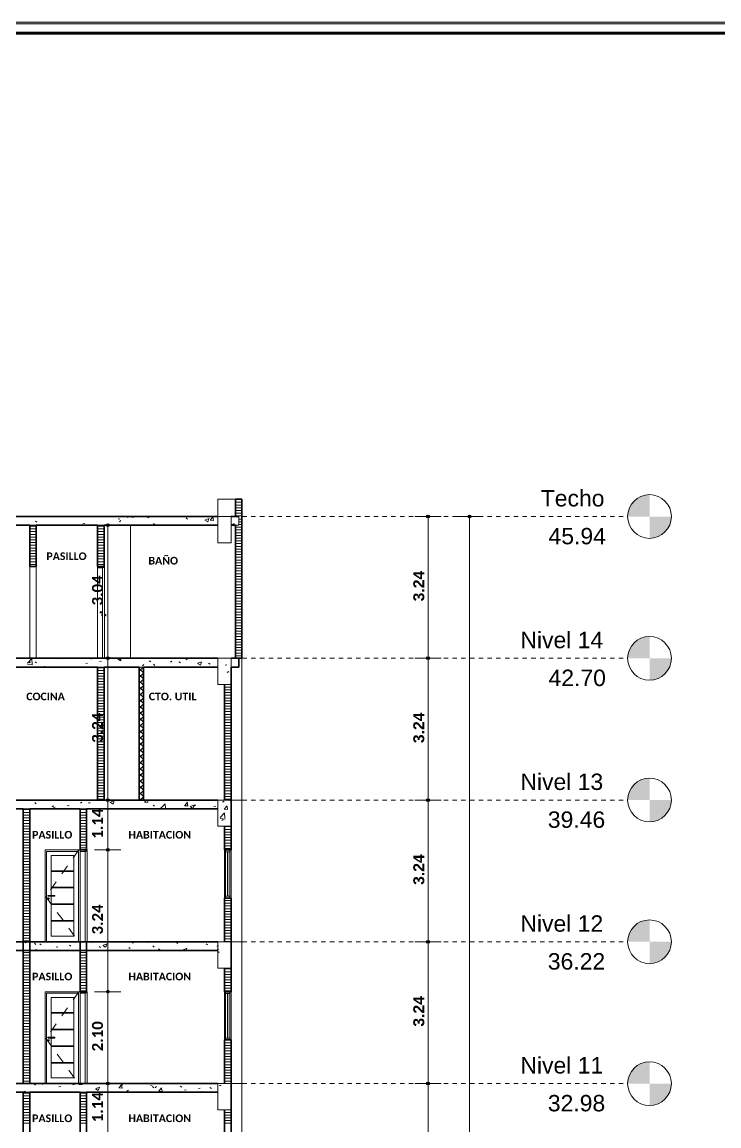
# Model space of a CAD drawing. Header units: metres. Extents: x -144 to 1000, y -717 to 29.
# Drawn here: x 237.09 to 253.01, y -624.35 to -599.13 of the extents above; entities that cross this region are included whole.
import ezdxf

# ---------------------------------------------------------------- set-up
doc = ezdxf.new("R2010")
doc.units = ezdxf.units.M
doc.linetypes.add('Punto 1 mm', pattern=[0.075, 0, -0.075])
doc.linetypes.add('Trazo', pattern=[0.45, 0.225, -0.225])
doc.layers.get('0').update_dxf_attribs({"color": 1})
for name, color, linetype, lineweight in [('A-ANNO-DIMS', 1, 'Continuous', 9), ('A-DETL-GENF', 1, 'Continuous', 9), ('A-DETL-THIN', 1, 'Continuous', 9), ('A-DOOR', 1, 'Continuous', 9), ('A-DOOR-FRAM', 1, 'Continuous', 9), ('A-DOOR-HDLN', 1, 'Trazo', 20), ('A-FLOR', 2, 'Continuous', 9), ('A-FLOR-LEVL', 51, 'Continuous', 9), ('A-FLOR-MCUT', 7, 'Continuous', 9), ('A-FLOR-PATT', 8, 'Continuous', 50), ('A-GLAZ', 1, 'Continuous', 9), ('A-WALL', 4, 'Continuous', 9), ('G-ANNO-TEXT', 2, 'Continuous', 9), ('G-ANNO-TTLB', 3, 'Continuous', 18), ('G-ANNO-TTLB-WIDE', 1, 'Continuous', 70), ('G-IMPT', 1, 'Continuous', 9), ('I-FURN', 2, 'Continuous', 9), ('P-SANR-FIXT', 1, 'Continuous', 9), ('S-BEAM', 1, 'Continuous', 9)]:
    doc.layers.add(name, color=color, linetype=linetype, lineweight=lineweight)
doc.layers.add('A-WALL-PATT', color=7, linetype='Continuous', lineweight=35, true_color=0x9c9c9c)
doc.styles.add('Arial', font='arial.ttf', dxfattribs={"height": 0.433594})
doc.styles.add('Arial Black_B', font='ariblk.ttf', dxfattribs={"width": 0.9, "height": 0.1875})
doc.styles.add('Calibri_B', font='calibrib.ttf', dxfattribs={"height": 0.165})
doc.styles.add('Calibri_B_1', font='calibrib.ttf', dxfattribs={"height": 0.135})

# ---------------------------------------------------------------- blocks, each defined once
blk = doc.blocks.new('tarjeta de nathalie 00')
at = {"layer": 'G-IMPT', "lineweight": 9}
h = blk.add_hatch(color=3, dxfattribs=at)
h.paths.add_polyline_path([(-145.23888, -717.38489), (-145.21019, -717.38489), (-145.21019, -716.89355), (-145.21019, -716.79934), (-145.23888, -716.79934), (-145.23888, -716.89379)])
h.paths.add_polyline_path([(-145.20996, -716.7991), (-145.20996, -717.3851), (-145.2392, -717.3851), (-145.2392, -716.7991)])
h.paths.add_polyline_path([(-145.23902, -717.3868), (-145.20826, -717.3868), (-145.20826, -716.7974), (-145.2392, -716.7974), (-146.09866, -716.7974), (-146.09866, -717.3868)])
h.paths.add_polyline_path([(-145.20795, -716.79707), (-145.20795, -717.3871), (-146.09898, -717.3871), (-146.09898, -716.79707)])
at = {"layer": 'G-ANNO-TTLB', "color": 3}
for p, q in [((-145.20795, -716.79707), (-146.09898, -716.79707)), ((-145.20795, -716.79707), (-146.09898, -716.79707)), ((-146.09866, -716.7974), (-145.2392, -716.7974))]:
    blk.add_line(p, q, dxfattribs=at)
at = {"layer": 'G-ANNO-TTLB-WIDE', "color": 3}
blk.add_line((-146.09696, -716.7991), (-145.20996, -716.7991), dxfattribs=at)
blk = doc.blocks.new('ESTUFA TIPO - 13-estufa_dwg-319792-L1')
at = {"layer": 'G-IMPT'}
for p, q in [((17.849, 39.46), (18.589, 39.46)), ((17.873, 39.46), (18.565, 39.46)), ((17.883, 39.46), (18.555, 39.46)), ((17.924, 39.46), (17.916, 39.46)), ((17.924, 39.46), (18.074, 39.46)), ((17.969, 39.46), (17.927, 39.46)), ((17.927, 39.46), (17.969, 39.46)), ((18.029, 39.46), (18.071, 39.46)), ((18.071, 39.46), (18.029, 39.46)), ((18.082, 39.46), (18.074, 39.46)), ((18.31, 39.46), (18.128, 39.46)), ((18.128, 39.46), (18.31, 39.46)), ((18.364, 39.46), (18.356, 39.46)), ((18.514, 39.46), (18.364, 39.46)), ((18.409, 39.46), (18.367, 39.46)), ((18.367, 39.46), (18.409, 39.46)), ((18.469, 39.46), (18.511, 39.46)), ((18.511, 39.46), (18.469, 39.46)), ((18.522, 39.46), (18.514, 39.46))]:
    blk.add_line(p, q, dxfattribs=at)
blk = doc.blocks.new('ololo')
at = {"layer": 'A-ANNO-DIMS', "lineweight": 25}
h = blk.add_hatch(color=256, dxfattribs=at)
edge = h.paths.add_edge_path()
edge.add_arc((246.362, -610.425), 0.0313, 0, 360)
h = blk.add_hatch(color=256, dxfattribs=at)
edge = h.paths.add_edge_path()
edge.add_arc((247.309, -610.425), 0.0312, 0, 360)
h = blk.add_hatch(color=256, dxfattribs=at)
edge = h.paths.add_edge_path()
edge.add_arc((239.043, -610.625), 0.0312, 0, 360)
h = blk.add_hatch(color=256, dxfattribs=at)
edge = h.paths.add_edge_path()
edge.add_arc((239.043, -613.665), 0.0312, 0, 360)
h = blk.add_hatch(color=256, dxfattribs=at)
edge = h.paths.add_edge_path()
edge.add_arc((239.043, -613.665), 0.0312, 0, 360)
h = blk.add_hatch(color=256, dxfattribs=at)
edge = h.paths.add_edge_path()
edge.add_arc((246.362, -613.665), 0.0313, 0, 360)
h = blk.add_hatch(color=256, dxfattribs=at)
edge = h.paths.add_edge_path()
edge.add_arc((246.362, -613.665), 0.0313, 0, 360)
h = blk.add_hatch(color=256, dxfattribs=at)
edge = h.paths.add_edge_path()
edge.add_arc((239.043, -616.905), 0.0312, 0, 360)
h = blk.add_hatch(color=256, dxfattribs=at)
edge = h.paths.add_edge_path()
edge.add_arc((239.043, -616.905), 0.0312, 0, 360)
h = blk.add_hatch(color=256, dxfattribs=at)
edge = h.paths.add_edge_path()
edge.add_arc((246.362, -616.905), 0.0313, 0, 360)
h = blk.add_hatch(color=256, dxfattribs=at)
edge = h.paths.add_edge_path()
edge.add_arc((246.362, -616.905), 0.0313, 0, 360)
h = blk.add_hatch(color=256, dxfattribs=at)
edge = h.paths.add_edge_path()
edge.add_arc((239.043, -618.045), 0.0312, 0, 360)
h = blk.add_hatch(color=256, dxfattribs=at)
edge = h.paths.add_edge_path()
edge.add_arc((239.043, -618.045), 0.0312, 0, 360)
h = blk.add_hatch(color=256, dxfattribs=at)
edge = h.paths.add_edge_path()
edge.add_arc((246.362, -620.145), 0.0313, 0, 360)
h = blk.add_hatch(color=256, dxfattribs=at)
edge = h.paths.add_edge_path()
edge.add_arc((246.362, -620.145), 0.0313, 0, 360)
h = blk.add_hatch(color=256, dxfattribs=at)
edge = h.paths.add_edge_path()
edge.add_arc((239.043, -621.285), 0.0312, 0, 360)
h = blk.add_hatch(color=256, dxfattribs=at)
edge = h.paths.add_edge_path()
edge.add_arc((239.043, -621.285), 0.0312, 0, 360)
h = blk.add_hatch(color=256, dxfattribs=at)
edge = h.paths.add_edge_path()
edge.add_arc((239.043, -623.385), 0.0312, 0, 360)
h = blk.add_hatch(color=256, dxfattribs=at)
edge = h.paths.add_edge_path()
edge.add_arc((239.043, -623.385), 0.0312, 0, 360)
h = blk.add_hatch(color=256, dxfattribs=at)
edge = h.paths.add_edge_path()
edge.add_arc((246.362, -623.385), 0.0313, 0, 360)
h = blk.add_hatch(color=256, dxfattribs=at)
edge = h.paths.add_edge_path()
edge.add_arc((246.362, -623.385), 0.0313, 0, 360)
at = {"layer": 'A-FLOR-LEVL'}
h = blk.add_hatch(color=256, dxfattribs=at)
edge = h.paths.add_edge_path()
edge.add_line((251.423, -610.425), (250.923, -610.425))
edge.add_arc((251.423, -610.425), 0.5, 90, 180, ccw=False)
edge.add_line((251.423, -609.925), (251.423, -610.425))
h = blk.add_hatch(color=256, dxfattribs=at)
edge = h.paths.add_edge_path()
edge.add_line((251.423, -610.925), (251.423, -610.425))
edge.add_line((251.423, -610.425), (251.923, -610.425))
edge.add_arc((251.423, -610.425), 0.5, 270, 360, ccw=False)
h = blk.add_hatch(color=256, dxfattribs=at)
edge = h.paths.add_edge_path()
edge.add_line((251.423, -613.665), (250.923, -613.665))
edge.add_arc((251.423, -613.665), 0.5, 90, 180, ccw=False)
edge.add_line((251.423, -613.165), (251.423, -613.665))
h = blk.add_hatch(color=256, dxfattribs=at)
edge = h.paths.add_edge_path()
edge.add_line((251.423, -614.165), (251.423, -613.665))
edge.add_line((251.423, -613.665), (251.923, -613.665))
edge.add_arc((251.423, -613.665), 0.5, 270, 360, ccw=False)
h = blk.add_hatch(color=256, dxfattribs=at)
edge = h.paths.add_edge_path()
edge.add_line((251.423, -616.905), (250.923, -616.905))
edge.add_arc((251.423, -616.905), 0.5, 90, 180, ccw=False)
edge.add_line((251.423, -616.405), (251.423, -616.905))
h = blk.add_hatch(color=256, dxfattribs=at)
edge = h.paths.add_edge_path()
edge.add_line((251.423, -617.405), (251.423, -616.905))
edge.add_line((251.423, -616.905), (251.923, -616.905))
edge.add_arc((251.423, -616.905), 0.5, 270, 360, ccw=False)
h = blk.add_hatch(color=256, dxfattribs=at)
edge = h.paths.add_edge_path()
edge.add_line((251.423, -620.145), (250.923, -620.145))
edge.add_arc((251.423, -620.145), 0.5, 90, 180, ccw=False)
edge.add_line((251.423, -619.645), (251.423, -620.145))
h = blk.add_hatch(color=256, dxfattribs=at)
edge = h.paths.add_edge_path()
edge.add_line((251.423, -620.645), (251.423, -620.145))
edge.add_line((251.423, -620.145), (251.923, -620.145))
edge.add_arc((251.423, -620.145), 0.5, 270, 360, ccw=False)
h = blk.add_hatch(color=256, dxfattribs=at)
edge = h.paths.add_edge_path()
edge.add_line((251.423, -623.385), (250.923, -623.385))
edge.add_arc((251.423, -623.385), 0.5, 90, 180, ccw=False)
edge.add_line((251.423, -622.885), (251.423, -623.385))
h = blk.add_hatch(color=256, dxfattribs=at)
edge = h.paths.add_edge_path()
edge.add_line((251.423, -623.885), (251.423, -623.385))
edge.add_line((251.423, -623.385), (251.923, -623.385))
edge.add_arc((251.423, -623.385), 0.5, 270, 360, ccw=False)
at = {"layer": 'A-ANNO-DIMS'}
for p, q in [((246.362, -610.425), (246.062, -610.425)), ((246.362, -610.425), (246.362, -613.665)), ((246.362, -610.425), (246.662, -610.425)), ((247.309, -610.425), (247.009, -610.425)), ((247.309, -610.425), (247.309, -657.765)), ((247.309, -610.425), (247.609, -610.425)), ((239.043, -610.625), (238.743, -610.625)), ((239.043, -613.665), (239.043, -610.625)), ((239.043, -610.625), (239.343, -610.625)), ((239.043, -613.665), (238.743, -613.665)), ((239.043, -613.665), (238.743, -613.665)), ((239.043, -616.905), (239.043, -613.665)), ((239.043, -613.665), (239.343, -613.665)), ((239.043, -613.665), (239.343, -613.665)), ((246.362, -613.665), (246.062, -613.665)), ((246.362, -613.665), (246.062, -613.665)), ((246.362, -613.665), (246.662, -613.665)), ((246.362, -613.665), (246.362, -616.905)), ((246.362, -613.665), (246.662, -613.665)), ((239.043, -616.905), (238.743, -616.905)), ((239.043, -616.905), (238.743, -616.905)), ((239.043, -618.045), (239.043, -616.905)), ((239.043, -616.905), (239.343, -616.905)), ((239.043, -616.905), (239.343, -616.905)), ((246.362, -616.905), (246.062, -616.905)), ((246.362, -616.905), (246.062, -616.905)), ((246.362, -616.905), (246.662, -616.905)), ((246.362, -616.905), (246.362, -620.145)), ((246.362, -616.905), (246.662, -616.905)), ((239.043, -618.045), (238.743, -618.045)), ((239.043, -618.045), (238.743, -618.045)), ((239.043, -621.285), (239.043, -618.045)), ((239.043, -618.045), (239.343, -618.045)), ((239.043, -618.045), (239.343, -618.045)), ((246.362, -620.145), (246.062, -620.145)), ((246.362, -620.145), (246.062, -620.145)), ((246.362, -620.145), (246.662, -620.145)), ((246.362, -620.145), (246.362, -623.385)), ((246.362, -620.145), (246.662, -620.145)), ((239.043, -621.285), (238.743, -621.285)), ((239.043, -621.285), (238.743, -621.285)), ((239.043, -623.385), (239.043, -621.285)), ((239.043, -621.285), (239.343, -621.285)), ((239.043, -621.285), (239.343, -621.285)), ((239.043, -623.385), (238.743, -623.385)), ((239.043, -623.385), (238.743, -623.385)), ((239.043, -624.525), (239.043, -623.385)), ((239.043, -623.385), (239.343, -623.385)), ((239.043, -623.385), (239.343, -623.385)), ((246.362, -623.385), (246.062, -623.385)), ((246.362, -623.385), (246.062, -623.385)), ((246.362, -623.385), (246.662, -623.385)), ((246.362, -623.385), (246.362, -626.625)), ((246.362, -623.385), (246.662, -623.385))]:
    blk.add_line(p, q, dxfattribs=at)
at = {"layer": 'A-ANNO-DIMS', "lineweight": 25}
for centre, radius in [((246.362, -610.425), 0.0313), ((247.309, -610.425), 0.0312), ((239.043, -610.625), 0.0312), ((239.043, -613.665), 0.0312), ((239.043, -613.665), 0.0312), ((246.362, -613.665), 0.0313), ((246.362, -613.665), 0.0313), ((239.043, -616.905), 0.0312), ((239.043, -616.905), 0.0312), ((246.362, -616.905), 0.0313), ((246.362, -616.905), 0.0313), ((239.043, -618.045), 0.0312), ((239.043, -618.045), 0.0312), ((246.362, -620.145), 0.0313), ((246.362, -620.145), 0.0313), ((239.043, -621.285), 0.0312), ((239.043, -621.285), 0.0312), ((239.043, -623.385), 0.0312), ((239.043, -623.385), 0.0312), ((246.362, -623.385), 0.0313), ((246.362, -623.385), 0.0313)]:
    blk.add_circle(centre, radius, dxfattribs=at)
at = {"layer": 'A-DETL-GENF'}
for p, q in [((241.726, -613.819), (241.767, -613.813)), ((241.775, -613.993), (241.809, -613.968)), ((241.667, -616.953), (241.701, -616.927)), ((241.713, -617.108), (241.774, -617.035)), ((241.783, -617.122), (241.769, -617.042)), ((241.842, -616.916), (241.861, -616.928)), ((241.614, -617.302), (241.713, -617.199)), ((241.614, -617.324), (241.727, -617.341)), ((241.707, -617.114), (241.783, -617.121)), ((241.723, -617.323), (241.709, -617.202)), ((241.652, -617.375), (241.685, -617.35)), ((241.561, -620.237), (241.576, -620.235)), ((241.561, -620.321), (241.577, -620.309)), ((241.852, -620.199), (241.861, -620.198)), ((241.561, -620.366), (241.593, -620.386)), ((241.561, -620.732), (241.562, -620.732)), ((241.595, -623.431), (241.636, -623.426))]:
    blk.add_line(p, q, dxfattribs=at)
at = {"layer": 'A-DETL-THIN'}
for p, q in [((241.561, -610.425), (241.561, -611.025)), ((241.861, -610.425), (241.561, -610.425)), ((241.861, -611.025), (241.861, -610.425)), ((241.561, -611.025), (241.861, -611.025)), ((241.561, -613.665), (241.561, -614.265)), ((241.861, -613.665), (241.561, -613.665)), ((241.861, -614.265), (241.861, -613.665)), ((241.561, -614.265), (241.861, -614.265)), ((241.561, -616.905), (241.561, -617.505)), ((241.861, -616.905), (241.561, -616.905)), ((241.861, -617.505), (241.861, -616.905)), ((241.561, -617.505), (241.861, -617.505)), ((241.561, -620.145), (241.561, -620.745)), ((241.861, -620.145), (241.561, -620.145)), ((241.861, -620.745), (241.861, -620.145)), ((241.561, -620.745), (241.861, -620.745)), ((241.561, -623.385), (241.561, -623.985)), ((241.861, -623.385), (241.561, -623.385)), ((241.861, -623.985), (241.861, -623.385)), ((241.561, -623.985), (241.861, -623.985))]:
    blk.add_line(p, q, dxfattribs=at)
at = {"layer": 'A-DOOR', "lineweight": 15}
for p, q in [((238.971, -611.565), (238.926, -611.565)), ((238.926, -611.565), (238.926, -613.665)), ((238.971, -613.665), (238.971, -611.565)), ((238.926, -613.665), (238.971, -613.665)), ((238.572, -618.045), (238.527, -618.045)), ((238.527, -618.045), (238.527, -620.145)), ((238.572, -620.145), (238.572, -618.045)), ((238.527, -620.145), (238.572, -620.145)), ((238.572, -621.285), (238.527, -621.285)), ((238.527, -621.285), (238.527, -623.385)), ((238.572, -623.385), (238.572, -621.285)), ((238.527, -623.385), (238.572, -623.385))]:
    blk.add_line(p, q, dxfattribs=at)
at = {"layer": 'A-DOOR'}
for p, q in [((238.926, -612.605), (238.889, -612.605)), ((238.889, -612.625), (238.926, -612.625)), ((238.926, -612.663), (238.908, -612.663)), ((238.908, -612.663), (238.908, -612.693)), ((238.908, -612.693), (238.926, -612.693)), ((239.002, -612.663), (238.971, -612.663)), ((238.971, -612.693), (239.002, -612.693)), ((239.002, -612.693), (239.002, -612.663)), ((238.272, -618.175), (237.752, -618.175)), ((237.752, -620.015), (237.752, -618.175)), ((238.272, -620.015), (238.272, -618.175)), ((238.272, -618.52), (237.752, -618.52)), ((238.272, -618.535), (237.752, -618.535)), ((237.69, -619.085), (237.693, -619.085)), ((237.832, -619.085), (237.692, -619.085)), ((238.272, -618.9), (237.752, -618.9)), ((238.272, -618.915), (237.752, -618.915)), ((237.693, -619.105), (237.69, -619.105)), ((237.692, -619.105), (237.832, -619.105)), ((238.272, -619.28), (237.752, -619.28)), ((238.272, -619.295), (237.752, -619.295)), ((238.272, -619.66), (237.752, -619.66)), ((238.272, -619.675), (237.752, -619.675)), ((238.272, -620.015), (237.752, -620.015)), ((238.272, -621.415), (237.752, -621.415)), ((237.752, -623.255), (237.752, -621.415)), ((238.272, -623.255), (238.272, -621.415)), ((238.272, -621.76), (237.752, -621.76)), ((238.272, -621.775), (237.752, -621.775)), ((237.69, -622.325), (237.693, -622.325)), ((237.693, -622.345), (237.69, -622.345)), ((237.832, -622.325), (237.692, -622.325)), ((237.692, -622.345), (237.832, -622.345)), ((238.272, -622.14), (237.752, -622.14)), ((238.272, -622.155), (237.752, -622.155)), ((238.272, -622.52), (237.752, -622.52)), ((238.272, -622.535), (237.752, -622.535)), ((238.272, -622.9), (237.752, -622.9)), ((238.272, -622.915), (237.752, -622.915)), ((238.272, -623.255), (237.752, -623.255))]:
    blk.add_line(p, q, dxfattribs=at)
at = {"layer": 'A-DOOR', "flags": 128}
for points in [[(238.906, -612.615), (238.906, -612.614), (238.905, -612.612), (238.903, -612.61), (238.901, -612.609), (238.899, -612.607), (238.896, -612.606), (238.893, -612.606), (238.889, -612.605), (238.886, -612.605), (238.883, -612.606), (238.88, -612.606), (238.877, -612.607), (238.874, -612.609), (238.872, -612.61), (238.871, -612.612), (238.87, -612.614), (238.869, -612.615)], [(238.869, -612.615), (238.87, -612.617), (238.871, -612.619), (238.872, -612.621), (238.874, -612.622), (238.877, -612.623), (238.88, -612.624), (238.883, -612.625), (238.886, -612.625), (238.889, -612.625), (238.893, -612.625), (238.896, -612.624), (238.899, -612.623), (238.901, -612.622), (238.903, -612.621), (238.905, -612.619), (238.906, -612.617), (238.906, -612.615)], [(237.832, -619.085), (237.832, -619.086), (237.832, -619.086), (237.832, -619.087), (237.832, -619.089), (237.832, -619.09), (237.832, -619.092), (237.832, -619.094), (237.832, -619.095)], [(237.832, -619.095), (237.832, -619.097), (237.832, -619.099), (237.832, -619.101), (237.832, -619.102), (237.832, -619.103), (237.832, -619.104), (237.832, -619.105), (237.832, -619.105)], [(237.832, -622.325), (237.832, -622.326), (237.832, -622.326), (237.832, -622.327), (237.832, -622.329), (237.832, -622.33), (237.832, -622.332), (237.832, -622.334), (237.832, -622.335)], [(237.832, -622.335), (237.832, -622.337), (237.832, -622.339), (237.832, -622.341), (237.832, -622.342), (237.832, -622.343), (237.832, -622.344), (237.832, -622.345), (237.832, -622.345)]]:
    blk.add_lwpolyline(points, dxfattribs=at)
at = {"layer": 'A-DOOR'}
for centre, radius, start, end in [((237.692, -619.158), 0.015, 90, 270), ((237.692, -619.158), 0.005, 90, 270), ((237.692, -619.158), 0.015, 270, 90), ((237.692, -619.158), 0.005, 270, 90), ((237.692, -622.398), 0.015, 90, 270), ((237.692, -622.398), 0.005, 90, 270), ((237.692, -622.398), 0.015, 270, 90), ((237.692, -622.398), 0.005, 270, 90)]:
    blk.add_arc(centre, radius, start, end, dxfattribs=at)
for points in [[(238.871, -612.612), (238.87, -612.612), (238.869, -612.614), (238.869, -612.615), (238.869, -612.615)], [(238.869, -612.615), (238.869, -612.616), (238.869, -612.617), (238.87, -612.618), (238.871, -612.619)], [(238.889, -612.605), (238.888, -612.605), (238.887, -612.605), (238.886, -612.605)], [(238.886, -612.625), (238.887, -612.625), (238.888, -612.625), (238.889, -612.625)], [(238.906, -612.615), (238.906, -612.615), (238.906, -612.614), (238.905, -612.612), (238.905, -612.612)], [(238.905, -612.619), (238.905, -612.618), (238.906, -612.617), (238.906, -612.616), (238.906, -612.615)], [(237.693, -619.085), (237.692, -619.085), (237.69, -619.085), (237.686, -619.086), (237.683, -619.086), (237.68, -619.087), (237.678, -619.089), (237.676, -619.09), (237.674, -619.092), (237.673, -619.094), (237.673, -619.095), (237.673, -619.095)], [(237.673, -619.095), (237.673, -619.096), (237.673, -619.097), (237.674, -619.099), (237.676, -619.101), (237.678, -619.102), (237.68, -619.103), (237.683, -619.104), (237.686, -619.105), (237.69, -619.105), (237.692, -619.105), (237.693, -619.105)], [(237.693, -622.325), (237.692, -622.325), (237.69, -622.325), (237.686, -622.326), (237.683, -622.326), (237.68, -622.327), (237.678, -622.329), (237.676, -622.33), (237.674, -622.332), (237.673, -622.334), (237.673, -622.335), (237.673, -622.335)], [(237.673, -622.335), (237.673, -622.336), (237.673, -622.337), (237.674, -622.339), (237.676, -622.341), (237.678, -622.342), (237.68, -622.343), (237.683, -622.344), (237.686, -622.345), (237.69, -622.345), (237.692, -622.345), (237.693, -622.345)]]:
    blk.add_open_spline(points, degree=3, dxfattribs=at)
at = {"layer": 'A-DOOR-FRAM', "lineweight": 15}
for p, q in [((238.811, -611.565), (238.811, -611.6)), ((238.961, -611.565), (238.811, -611.565)), ((238.811, -611.6), (238.926, -611.6)), ((238.926, -611.6), (238.926, -611.59)), ((238.926, -611.59), (238.961, -611.59)), ((238.961, -611.59), (238.961, -611.565)), ((238.412, -618.045), (238.412, -618.08)), ((238.562, -618.045), (238.412, -618.045)), ((238.412, -618.08), (238.527, -618.08)), ((238.527, -618.08), (238.527, -618.07)), ((238.527, -618.07), (238.562, -618.07)), ((238.562, -618.07), (238.562, -618.045)), ((238.412, -621.285), (238.412, -621.32)), ((238.562, -621.285), (238.412, -621.285)), ((238.412, -621.32), (238.527, -621.32)), ((238.527, -621.32), (238.527, -621.31)), ((238.527, -621.31), (238.562, -621.31)), ((238.562, -621.31), (238.562, -621.285))]:
    blk.add_line(p, q, dxfattribs=at)
at = {"layer": 'A-DOOR-FRAM'}
for p, q in [((238.811, -613.665), (238.811, -611.6)), ((238.412, -618.045), (237.612, -618.045)), ((237.612, -618.045), (237.612, -620.145)), ((237.647, -620.145), (237.647, -618.08)), ((237.647, -618.08), (238.377, -618.08)), ((238.377, -618.08), (238.377, -620.145)), ((238.412, -620.145), (238.412, -618.08)), ((238.412, -621.285), (237.612, -621.285)), ((237.612, -621.285), (237.612, -623.385)), ((237.647, -623.385), (237.647, -621.32)), ((237.647, -621.32), (238.377, -621.32)), ((238.377, -621.32), (238.377, -623.385)), ((238.412, -623.385), (238.412, -621.32))]:
    blk.add_line(p, q, dxfattribs=at)
at = {"layer": 'A-DOOR-HDLN'}
for p, q in [((238.387, -618.045), (237.627, -619.107)), ((237.627, -619.107), (238.377, -620.145)), ((238.387, -621.285), (237.627, -622.347)), ((237.627, -622.347), (238.377, -623.385))]:
    blk.add_line(p, q, dxfattribs=at)
at = {"layer": 'A-FLOR', "lineweight": 35}
for p, q in [((241.561, -610.425), (232.963, -610.425)), ((242.036, -610.425), (241.861, -610.425)), ((234.513, -610.625), (237.261, -610.625)), ((237.411, -610.625), (238.811, -610.625)), ((238.961, -610.625), (241.561, -610.625)), ((241.861, -610.625), (241.961, -610.625)), ((241.561, -613.665), (232.963, -613.665)), ((241.961, -613.665), (241.861, -613.665)), ((242.036, -613.865), (242.036, -613.665)), ((232.963, -613.865), (238.811, -613.865)), ((238.961, -613.865), (239.761, -613.865)), ((239.861, -613.865), (241.561, -613.865)), ((241.861, -613.865), (242.036, -613.865)), ((241.561, -616.905), (236.662, -616.905)), ((236.112, -617.105), (237.112, -617.105)), ((237.262, -617.105), (238.412, -617.105)), ((238.562, -617.105), (241.561, -617.105)), ((241.561, -620.145), (232.963, -620.145)), ((232.963, -620.345), (241.561, -620.345)), ((241.561, -623.385), (232.963, -623.385)), ((236.112, -623.585), (237.112, -623.585)), ((237.262, -623.585), (238.412, -623.585)), ((238.562, -623.585), (241.561, -623.585))]:
    blk.add_line(p, q, dxfattribs=at)
at = {"layer": 'A-FLOR-LEVL', "color": 251, "linetype": 'Punto 1 mm', "true_color": 0x6c6c6c}
for p, q in [((237.722, -610.425), (250.923, -610.425)), ((237.722, -613.665), (250.923, -613.665)), ((237.722, -616.905), (250.923, -616.905)), ((237.722, -620.145), (250.923, -620.145)), ((237.722, -623.385), (250.923, -623.385))]:
    blk.add_line(p, q, dxfattribs=at)
at = {"layer": 'A-FLOR-LEVL'}
for centre in [(251.423, -610.425), (251.423, -613.665), (251.423, -616.905), (251.423, -620.145), (251.423, -623.385)]:
    blk.add_circle(centre, 0.5, dxfattribs=at)
at = {"layer": 'A-FLOR-MCUT'}
for p, q in [((238.811, -613.865), (238.961, -613.865)), ((239.761, -613.865), (239.861, -613.865)), ((237.112, -617.105), (237.262, -617.105)), ((238.412, -617.105), (238.562, -617.105))]:
    blk.add_line(p, q, dxfattribs=at)
at = {"layer": 'A-FLOR-PATT', "color": 8, "lineweight": 5, "true_color": 0x828282}
for p, q in [((238.16, -610.425), (238.164, -610.429)), ((239.279, -610.485), (239.321, -610.48)), ((239.47, -610.425), (239.504, -610.448)), ((239.504, -610.448), (239.511, -610.425)), ((239.596, -610.444), (239.637, -610.438)), ((239.961, -610.454), (239.995, -610.429)), ((240.474, -610.427), (240.55, -610.434)), ((240.55, -610.435), (240.548, -610.425)), ((240.833, -610.458), (240.864, -610.486)), ((241.266, -610.507), (241.329, -610.55)), ((241.275, -610.503), (241.364, -610.469)), ((241.329, -610.55), (241.355, -610.473)), ((241.385, -610.507), (241.461, -610.514)), ((241.392, -610.499), (241.453, -610.426)), ((241.461, -610.514), (241.446, -610.435)), ((237.392, -610.528), (237.423, -610.557)), ((238.476, -610.591), (238.517, -610.586)), ((238.667, -610.625), (238.683, -610.613)), ((239.309, -610.543), (239.343, -610.518)), ((240.093, -610.585), (240.124, -610.614)), ((241.899, -610.611), (241.932, -610.585)), ((237.21, -613.775), (237.309, -613.672)), ((237.248, -613.769), (237.281, -613.743)), ((237.32, -613.797), (237.306, -613.676)), ((237.385, -613.745), (237.416, -613.773)), ((237.9, -613.679), (237.918, -613.665)), ((238.542, -613.781), (238.583, -613.776)), ((238.639, -613.665), (238.671, -613.686)), ((238.858, -613.739), (238.9, -613.734)), ((239.272, -613.679), (239.335, -613.722)), ((239.28, -613.676), (239.308, -613.665)), ((239.314, -613.692), (239.349, -613.714)), ((239.335, -613.722), (239.354, -613.665)), ((239.339, -613.676), (239.381, -613.671)), ((239.992, -613.72), (240.027, -613.743)), ((240.479, -613.755), (240.512, -613.729)), ((240.67, -613.749), (240.705, -613.771)), ((240.827, -613.675), (240.857, -613.703)), ((241.097, -613.781), (241.16, -613.824)), ((241.106, -613.778), (241.194, -613.744)), ((241.16, -613.824), (241.186, -613.747)), ((241.348, -613.778), (241.383, -613.8)), ((237.213, -613.799), (237.326, -613.817)), ((237.589, -613.865), (237.602, -613.849)), ((237.598, -613.865), (237.596, -613.857)), ((239.838, -613.836), (239.871, -613.811)), ((240.086, -613.802), (240.117, -613.83)), ((241.409, -613.86), (241.451, -613.855)), ((242.026, -613.806), (242.036, -613.813)), ((237.378, -616.961), (237.408, -616.989)), ((237.776, -617.062), (237.81, -617.036)), ((237.804, -617.077), (237.845, -617.071)), ((238.12, -617.035), (238.162, -617.029)), ((238.418, -616.98), (238.451, -616.955)), ((238.601, -616.972), (238.643, -616.966)), ((238.918, -616.905), (239.017, -616.921)), ((239.103, -616.953), (239.166, -616.996)), ((239.11, -616.95), (239.199, -616.916)), ((239.166, -616.996), (239.192, -616.92)), ((239.885, -616.955), (239.961, -616.962)), ((239.891, -616.948), (239.927, -616.905)), ((239.962, -616.962), (239.951, -616.905)), ((240.079, -617.019), (240.11, -617.047)), ((240.258, -617.092), (240.357, -616.989)), ((240.367, -617.105), (240.354, -616.992)), ((240.796, -617.035), (240.872, -617.041)), ((240.802, -617.028), (240.863, -616.955)), ((240.834, -616.905), (240.851, -616.92)), ((240.873, -617.042), (240.858, -616.962)), ((240.928, -617.055), (240.991, -617.098)), ((240.936, -617.052), (241.025, -617.018)), ((240.991, -617.098), (241.017, -617.021)), ((241.016, -617.042), (241.049, -617.016)), ((241.193, -616.905), (241.2, -616.91)), ((241.469, -617.051), (241.511, -617.045)), ((237.137, -620.145), (237.172, -620.169)), ((237.172, -620.169), (237.18, -620.145)), ((237.37, -620.177), (237.401, -620.206)), ((237.383, -620.33), (237.424, -620.325)), ((237.49, -620.192), (237.525, -620.214)), ((237.864, -620.267), (237.905, -620.262)), ((238.168, -620.22), (238.203, -620.243)), ((238.317, -620.345), (238.328, -620.337)), ((238.667, -620.161), (238.708, -620.156)), ((238.846, -620.249), (238.881, -620.272)), ((238.934, -620.228), (238.997, -620.27)), ((238.941, -620.225), (239.03, -620.191)), ((238.954, -620.267), (238.988, -620.242)), ((238.997, -620.271), (239.023, -620.194)), ((239.524, -620.278), (239.559, -620.3)), ((239.606, -620.178), (239.639, -620.152)), ((239.949, -620.145), (239.969, -620.158)), ((240.072, -620.236), (240.103, -620.264)), ((240.202, -620.306), (240.237, -620.329)), ((240.612, -620.164), (240.647, -620.187)), ((240.74, -620.345), (240.773, -620.341)), ((240.759, -620.329), (240.783, -620.345)), ((240.766, -620.327), (240.855, -620.292)), ((240.831, -620.345), (240.848, -620.296)), ((240.88, -620.335), (240.896, -620.345)), ((241.29, -620.193), (241.325, -620.216)), ((241.534, -620.241), (241.561, -620.237)), ((241.544, -620.335), (241.561, -620.321)), ((237.126, -623.563), (237.168, -623.557)), ((237.363, -623.394), (237.393, -623.422)), ((237.545, -623.403), (237.568, -623.385)), ((237.929, -623.457), (237.97, -623.451)), ((238.246, -623.415), (238.288, -623.41)), ((238.386, -623.403), (238.462, -623.41)), ((238.391, -623.397), (238.401, -623.385)), ((238.462, -623.41), (238.458, -623.385)), ((238.765, -623.502), (238.828, -623.544)), ((238.771, -623.499), (238.86, -623.465)), ((238.828, -623.545), (238.854, -623.468)), ((239.297, -623.483), (239.373, -623.489)), ((239.302, -623.477), (239.363, -623.404)), ((239.325, -623.58), (239.33, -623.585)), ((239.344, -623.389), (239.379, -623.412)), ((239.373, -623.49), (239.359, -623.41)), ((239.483, -623.56), (239.516, -623.535)), ((240.022, -623.418), (240.057, -623.44)), ((240.065, -623.453), (240.096, -623.481)), ((240.124, -623.479), (240.157, -623.453)), ((240.208, -623.562), (240.284, -623.569)), ((240.213, -623.557), (240.274, -623.484)), ((240.284, -623.569), (240.269, -623.49)), ((240.637, -623.585), (240.685, -623.567)), ((240.674, -623.585), (240.679, -623.57)), ((240.7, -623.447), (240.735, -623.469)), ((240.797, -623.536), (240.838, -623.531)), ((241.114, -623.495), (241.155, -623.489)), ((241.166, -623.585), (241.185, -623.563)), ((241.183, -623.585), (241.18, -623.57)), ((241.378, -623.475), (241.413, -623.498))]:
    blk.add_line(p, q, dxfattribs=at)
at = {"layer": 'A-GLAZ', "lineweight": 15}
for p, q in [((241.836, -618.045), (241.736, -618.045)), ((241.736, -618.045), (241.736, -618.085)), ((241.836, -618.085), (241.836, -618.045)), ((241.736, -618.085), (241.836, -618.085)), ((241.791, -618.085), (241.781, -618.085)), ((241.781, -618.085), (241.781, -619.105)), ((241.791, -619.105), (241.791, -618.085)), ((241.736, -619.105), (241.736, -619.145)), ((241.836, -619.105), (241.736, -619.105)), ((241.736, -619.145), (241.836, -619.145)), ((241.781, -619.105), (241.791, -619.105)), ((241.836, -619.145), (241.836, -619.105)), ((241.836, -621.285), (241.736, -621.285)), ((241.736, -621.285), (241.736, -621.325)), ((241.736, -621.325), (241.836, -621.325)), ((241.791, -621.325), (241.781, -621.325)), ((241.781, -621.325), (241.781, -622.345)), ((241.791, -622.345), (241.791, -621.325)), ((241.836, -621.325), (241.836, -621.285)), ((241.736, -622.345), (241.736, -622.385)), ((241.836, -622.345), (241.736, -622.345)), ((241.781, -622.345), (241.791, -622.345)), ((241.836, -622.385), (241.836, -622.345)), ((241.736, -622.385), (241.836, -622.385))]:
    blk.add_line(p, q, dxfattribs=at)
at = {"layer": 'A-GLAZ'}
for p, q in [((241.736, -618.085), (241.736, -619.105)), ((241.836, -619.105), (241.836, -618.085)), ((241.736, -621.325), (241.736, -622.345)), ((241.836, -622.345), (241.836, -621.325))]:
    blk.add_line(p, q, dxfattribs=at)
at = {"layer": 'A-WALL'}
for p, q in [((241.562, -610.425), (241.562, -610.025)), ((241.961, -610.025), (241.562, -610.025)), ((242.036, -610.425), (242.036, -610.625)), ((237.411, -610.625), (237.261, -610.625)), ((238.961, -610.625), (238.811, -610.625)), ((239.561, -610.625), (239.561, -613.665)), ((242.036, -610.625), (241.961, -610.625)), ((237.261, -613.665), (237.261, -611.565)), ((237.411, -611.565), (237.411, -613.665)), ((242.111, -613.665), (242.111, -626.625)), ((242.111, -616.905), (241.862, -616.905)), ((237.612, -620.145), (237.612, -618.045)), ((237.612, -618.045), (238.412, -618.045)), ((241.711, -619.145), (241.711, -618.045)), ((241.861, -618.045), (241.861, -619.145)), ((241.861, -620.145), (242.111, -620.145)), ((237.612, -623.385), (237.612, -621.285)), ((237.612, -621.285), (238.412, -621.285)), ((241.711, -622.385), (241.711, -621.285)), ((241.861, -621.285), (241.861, -622.385)), ((237.262, -623.585), (237.112, -623.585)), ((238.562, -623.585), (238.412, -623.585)), ((241.862, -623.385), (242.111, -623.385))]:
    blk.add_line(p, q, dxfattribs=at)
at = {"layer": 'A-WALL', "lineweight": 35}
for p, q in [((241.961, -610.025), (241.961, -610.425)), ((242.111, -610.025), (241.961, -610.025)), ((242.111, -613.665), (242.111, -610.025)), ((237.261, -610.625), (237.261, -611.565)), ((237.411, -611.565), (237.411, -610.625)), ((238.811, -610.625), (238.811, -611.565)), ((238.961, -611.565), (238.961, -610.625)), ((241.961, -610.625), (241.961, -613.665)), ((237.261, -611.565), (237.411, -611.565)), ((238.811, -611.565), (238.961, -611.565)), ((241.961, -613.665), (242.111, -613.665)), ((238.811, -613.865), (238.811, -616.905)), ((238.961, -616.905), (238.961, -613.865)), ((239.761, -613.865), (239.761, -616.905)), ((239.861, -616.905), (239.861, -613.865)), ((241.861, -616.905), (241.861, -613.865)), ((241.711, -614.265), (241.711, -616.905)), ((237.112, -617.105), (237.112, -623.385)), ((237.262, -623.385), (237.262, -617.105)), ((238.412, -617.105), (238.412, -618.045)), ((238.562, -618.045), (238.562, -617.105)), ((241.711, -617.505), (241.711, -618.045)), ((241.861, -618.045), (241.861, -617.505)), ((238.412, -618.045), (238.562, -618.045)), ((241.711, -618.045), (241.861, -618.045)), ((241.861, -619.145), (241.711, -619.145)), ((241.711, -619.145), (241.711, -620.145)), ((241.861, -621.285), (241.861, -619.145)), ((238.412, -620.145), (238.412, -621.285)), ((238.562, -621.285), (238.562, -620.145)), ((241.711, -620.745), (241.711, -621.285)), ((238.412, -621.285), (238.562, -621.285)), ((241.711, -621.285), (241.861, -621.285)), ((241.861, -622.385), (241.711, -622.385)), ((241.711, -622.385), (241.711, -623.385)), ((241.861, -624.525), (241.861, -622.385)), ((237.112, -623.585), (237.112, -626.625)), ((237.262, -626.625), (237.262, -623.585)), ((238.412, -623.585), (238.412, -624.525)), ((238.562, -624.525), (238.562, -623.585)), ((241.711, -623.985), (241.711, -624.525))]:
    blk.add_line(p, q, dxfattribs=at)
at = {"layer": 'A-WALL-PATT', "color": 8, "lineweight": 5, "true_color": 0x727272}
for p, q in [((242.111, -610.038), (241.961, -610.038)), ((242.111, -610.1), (241.961, -610.1)), ((242.111, -610.163), (241.961, -610.163)), ((242.111, -610.225), (241.961, -610.225)), ((242.111, -610.288), (241.961, -610.288)), ((242.111, -610.35), (241.961, -610.35)), ((242.111, -610.413), (241.961, -610.413)), ((242.036, -610.483), (242.111, -610.483)), ((237.411, -610.645), (237.261, -610.645)), ((237.411, -610.708), (237.261, -610.708)), ((238.961, -610.645), (238.811, -610.645)), ((238.961, -610.708), (238.811, -610.708)), ((241.961, -610.67), (242.111, -610.67)), ((241.961, -610.733), (242.111, -610.733)), ((242.036, -610.545), (242.111, -610.545)), ((242.036, -610.608), (242.111, -610.608)), ((237.411, -610.77), (237.261, -610.77)), ((237.411, -610.833), (237.261, -610.833)), ((237.411, -610.895), (237.261, -610.895)), ((237.411, -610.958), (237.261, -610.958)), ((237.411, -611.02), (237.261, -611.02)), ((238.961, -610.77), (238.811, -610.77)), ((238.961, -610.833), (238.811, -610.833)), ((238.961, -610.895), (238.811, -610.895)), ((238.961, -610.958), (238.811, -610.958)), ((238.961, -611.02), (238.811, -611.02)), ((241.961, -610.795), (242.111, -610.795)), ((241.961, -610.858), (242.111, -610.858)), ((241.961, -610.92), (242.111, -610.92)), ((241.961, -610.983), (242.111, -610.983)), ((237.411, -611.083), (237.261, -611.083)), ((237.411, -611.145), (237.261, -611.145)), ((237.411, -611.208), (237.261, -611.208)), ((237.411, -611.27), (237.261, -611.27)), ((238.961, -611.083), (238.811, -611.083)), ((238.961, -611.145), (238.811, -611.145)), ((238.961, -611.208), (238.811, -611.208)), ((238.961, -611.27), (238.811, -611.27)), ((241.961, -611.045), (242.111, -611.045)), ((241.961, -611.108), (242.111, -611.108)), ((241.961, -611.17), (242.111, -611.17)), ((241.961, -611.233), (242.111, -611.233)), ((237.411, -611.333), (237.261, -611.333)), ((237.411, -611.395), (237.261, -611.395)), ((237.411, -611.458), (237.261, -611.458)), ((237.411, -611.52), (237.261, -611.52)), ((238.961, -611.333), (238.811, -611.333)), ((238.961, -611.395), (238.811, -611.395)), ((238.961, -611.458), (238.811, -611.458)), ((238.961, -611.52), (238.811, -611.52)), ((241.961, -611.295), (242.111, -611.295)), ((241.961, -611.358), (242.111, -611.358)), ((241.961, -611.42), (242.111, -611.42)), ((241.961, -611.483), (242.111, -611.483)), ((241.961, -611.545), (242.111, -611.545)), ((241.961, -611.608), (242.111, -611.608)), ((241.961, -611.67), (242.111, -611.67)), ((241.961, -611.733), (242.111, -611.733)), ((241.961, -611.795), (242.111, -611.795)), ((241.961, -611.858), (242.111, -611.858)), ((241.961, -611.92), (242.111, -611.92)), ((241.961, -611.983), (242.111, -611.983)), ((241.961, -612.045), (242.111, -612.045)), ((241.961, -612.108), (242.111, -612.108)), ((241.961, -612.17), (242.111, -612.17)), ((241.961, -612.233), (242.111, -612.233)), ((241.961, -612.295), (242.111, -612.295)), ((241.961, -612.358), (242.111, -612.358)), ((241.961, -612.42), (242.111, -612.42)), ((241.961, -612.483), (242.111, -612.483)), ((241.961, -612.545), (242.111, -612.545)), ((241.961, -612.608), (242.111, -612.608)), ((241.961, -612.67), (242.111, -612.67)), ((241.961, -612.733), (242.111, -612.733)), ((241.961, -612.795), (242.111, -612.795)), ((241.961, -612.858), (242.111, -612.858)), ((241.961, -612.92), (242.111, -612.92)), ((241.961, -612.983), (242.111, -612.983)), ((241.961, -613.045), (242.111, -613.045)), ((241.961, -613.108), (242.111, -613.108)), ((241.961, -613.17), (242.111, -613.17)), ((241.961, -613.233), (242.111, -613.233)), ((241.961, -613.295), (242.111, -613.295)), ((241.961, -613.358), (242.111, -613.358)), ((241.961, -613.42), (242.111, -613.42)), ((241.961, -613.483), (242.111, -613.483)), ((241.961, -613.545), (242.111, -613.545)), ((241.961, -613.608), (242.111, -613.608)), ((238.961, -613.885), (238.811, -613.885)), ((238.961, -613.948), (238.811, -613.948)), ((238.961, -614.01), (238.811, -614.01)), ((238.961, -614.073), (238.811, -614.073)), ((238.961, -614.135), (238.811, -614.135)), ((238.961, -614.198), (238.811, -614.198)), ((238.961, -614.26), (238.811, -614.26)), ((238.961, -614.323), (238.811, -614.323)), ((238.961, -614.385), (238.811, -614.385)), ((238.961, -614.448), (238.811, -614.448)), ((238.961, -614.51), (238.811, -614.51)), ((241.711, -614.323), (241.861, -614.323)), ((241.711, -614.385), (241.861, -614.385)), ((241.711, -614.448), (241.861, -614.448)), ((241.711, -614.51), (241.861, -614.51)), ((238.961, -614.573), (238.811, -614.573)), ((238.961, -614.635), (238.811, -614.635)), ((238.961, -614.698), (238.811, -614.698)), ((238.961, -614.76), (238.811, -614.76)), ((241.711, -614.573), (241.861, -614.573)), ((241.711, -614.635), (241.861, -614.635)), ((241.711, -614.698), (241.861, -614.698)), ((241.711, -614.76), (241.861, -614.76)), ((238.961, -614.823), (238.811, -614.823)), ((238.961, -614.885), (238.811, -614.885)), ((238.961, -614.948), (238.811, -614.948)), ((238.961, -615.01), (238.811, -615.01)), ((241.711, -614.823), (241.861, -614.823)), ((241.711, -614.885), (241.861, -614.885)), ((241.711, -614.948), (241.861, -614.948)), ((241.711, -615.01), (241.861, -615.01)), ((238.961, -615.073), (238.811, -615.073)), ((238.961, -615.135), (238.811, -615.135)), ((238.961, -615.198), (238.811, -615.198)), ((238.961, -615.26), (238.811, -615.26)), ((241.711, -615.073), (241.861, -615.073)), ((241.711, -615.135), (241.861, -615.135)), ((241.711, -615.198), (241.861, -615.198)), ((241.711, -615.26), (241.861, -615.26)), ((238.961, -615.323), (238.811, -615.323)), ((238.961, -615.385), (238.811, -615.385)), ((238.961, -615.448), (238.811, -615.448)), ((238.961, -615.51), (238.811, -615.51)), ((241.711, -615.323), (241.861, -615.323)), ((241.711, -615.385), (241.861, -615.385)), ((241.711, -615.448), (241.861, -615.448)), ((241.711, -615.51), (241.861, -615.51)), ((238.961, -615.573), (238.811, -615.573)), ((238.961, -615.635), (238.811, -615.635)), ((238.961, -615.698), (238.811, -615.698)), ((238.961, -615.76), (238.811, -615.76)), ((241.711, -615.573), (241.861, -615.573)), ((241.711, -615.635), (241.861, -615.635)), ((241.711, -615.698), (241.861, -615.698)), ((241.711, -615.76), (241.861, -615.76)), ((238.961, -615.823), (238.811, -615.823)), ((238.961, -615.885), (238.811, -615.885)), ((238.961, -615.948), (238.811, -615.948)), ((238.961, -616.01), (238.811, -616.01)), ((241.711, -615.823), (241.861, -615.823)), ((241.711, -615.885), (241.861, -615.885)), ((241.711, -615.948), (241.861, -615.948)), ((241.711, -616.01), (241.861, -616.01)), ((238.961, -616.073), (238.811, -616.073)), ((238.961, -616.135), (238.811, -616.135)), ((238.961, -616.198), (238.811, -616.198)), ((238.961, -616.26), (238.811, -616.26)), ((241.711, -616.073), (241.861, -616.073)), ((241.711, -616.135), (241.861, -616.135)), ((241.711, -616.198), (241.861, -616.198)), ((241.711, -616.26), (241.861, -616.26)), ((238.961, -616.323), (238.811, -616.323)), ((238.961, -616.385), (238.811, -616.385)), ((238.961, -616.448), (238.811, -616.448)), ((238.961, -616.51), (238.811, -616.51)), ((241.711, -616.323), (241.861, -616.323)), ((241.711, -616.385), (241.861, -616.385)), ((241.711, -616.448), (241.861, -616.448)), ((241.711, -616.51), (241.861, -616.51)), ((238.961, -616.573), (238.811, -616.573)), ((238.961, -616.635), (238.811, -616.635)), ((238.961, -616.698), (238.811, -616.698)), ((238.961, -616.76), (238.811, -616.76)), ((241.711, -616.573), (241.861, -616.573)), ((241.711, -616.635), (241.861, -616.635)), ((241.711, -616.698), (241.861, -616.698)), ((241.711, -616.76), (241.861, -616.76)), ((238.961, -616.823), (238.811, -616.823)), ((238.961, -616.885), (238.811, -616.885)), ((241.711, -616.823), (241.861, -616.823)), ((241.711, -616.885), (241.861, -616.885)), ((237.262, -617.125), (237.112, -617.125)), ((237.262, -617.188), (237.112, -617.188)), ((237.262, -617.25), (237.112, -617.25)), ((237.262, -617.313), (237.112, -617.313)), ((238.562, -617.125), (238.412, -617.125)), ((238.562, -617.188), (238.412, -617.188)), ((238.562, -617.25), (238.412, -617.25)), ((238.562, -617.313), (238.412, -617.313)), ((237.262, -617.375), (237.112, -617.375)), ((237.262, -617.438), (237.112, -617.438)), ((237.262, -617.5), (237.112, -617.5)), ((237.262, -617.563), (237.112, -617.563)), ((238.562, -617.375), (238.412, -617.375)), ((238.562, -617.438), (238.412, -617.438)), ((238.562, -617.5), (238.412, -617.5)), ((238.562, -617.563), (238.412, -617.563)), ((241.711, -617.513), (241.861, -617.513)), ((241.711, -617.575), (241.861, -617.575)), ((237.262, -617.625), (237.112, -617.625)), ((237.262, -617.688), (237.112, -617.688)), ((237.262, -617.75), (237.112, -617.75)), ((237.262, -617.813), (237.112, -617.813)), ((238.562, -617.625), (238.412, -617.625)), ((238.562, -617.688), (238.412, -617.688)), ((238.562, -617.75), (238.412, -617.75)), ((238.562, -617.813), (238.412, -617.813)), ((241.711, -617.638), (241.861, -617.638)), ((241.711, -617.7), (241.861, -617.7)), ((241.711, -617.763), (241.861, -617.763)), ((241.711, -617.825), (241.861, -617.825)), ((237.262, -617.875), (237.112, -617.875)), ((237.262, -617.938), (237.112, -617.938)), ((237.262, -618), (237.112, -618)), ((237.262, -618.063), (237.112, -618.063)), ((238.562, -617.875), (238.412, -617.875)), ((238.562, -617.938), (238.412, -617.938)), ((238.562, -618), (238.412, -618)), ((241.711, -617.888), (241.861, -617.888)), ((241.711, -617.95), (241.861, -617.95)), ((241.711, -618.013), (241.861, -618.013)), ((237.262, -618.125), (237.112, -618.125)), ((237.262, -618.188), (237.112, -618.188)), ((237.262, -618.25), (237.112, -618.25)), ((237.262, -618.313), (237.112, -618.313)), ((237.262, -618.375), (237.112, -618.375)), ((237.262, -618.438), (237.112, -618.438)), ((237.262, -618.5), (237.112, -618.5)), ((237.262, -618.563), (237.112, -618.563)), ((237.262, -618.625), (237.112, -618.625)), ((237.262, -618.688), (237.112, -618.688)), ((237.262, -618.75), (237.112, -618.75)), ((237.262, -618.813), (237.112, -618.813)), ((237.262, -618.875), (237.112, -618.875)), ((237.262, -618.938), (237.112, -618.938)), ((237.262, -619), (237.112, -619)), ((237.262, -619.063), (237.112, -619.063)), ((237.262, -619.125), (237.112, -619.125)), ((237.262, -619.188), (237.112, -619.188)), ((237.262, -619.25), (237.112, -619.25)), ((237.262, -619.313), (237.112, -619.313)), ((241.711, -619.2), (241.861, -619.2)), ((241.711, -619.263), (241.861, -619.263)), ((241.711, -619.325), (241.861, -619.325)), ((237.262, -619.375), (237.112, -619.375)), ((237.262, -619.438), (237.112, -619.438)), ((237.262, -619.5), (237.112, -619.5)), ((237.262, -619.563), (237.112, -619.563)), ((241.711, -619.388), (241.861, -619.388)), ((241.711, -619.45), (241.861, -619.45)), ((241.711, -619.513), (241.861, -619.513)), ((241.711, -619.575), (241.861, -619.575)), ((237.262, -619.625), (237.112, -619.625)), ((237.262, -619.688), (237.112, -619.688)), ((237.262, -619.75), (237.112, -619.75)), ((237.262, -619.813), (237.112, -619.813)), ((241.711, -619.638), (241.861, -619.638)), ((241.711, -619.7), (241.861, -619.7)), ((241.711, -619.763), (241.861, -619.763)), ((241.711, -619.825), (241.861, -619.825)), ((237.262, -619.875), (237.112, -619.875)), ((237.262, -619.938), (237.112, -619.938)), ((237.262, -620), (237.112, -620)), ((237.262, -620.063), (237.112, -620.063)), ((241.711, -619.888), (241.861, -619.888)), ((241.711, -619.95), (241.861, -619.95)), ((241.711, -620.013), (241.861, -620.013)), ((241.711, -620.075), (241.861, -620.075)), ((237.262, -620.125), (237.112, -620.125)), ((241.711, -620.138), (241.861, -620.138)), ((237.262, -620.39), (237.112, -620.39)), ((237.262, -620.453), (237.112, -620.453)), ((237.262, -620.515), (237.112, -620.515)), ((237.262, -620.578), (237.112, -620.578)), ((238.562, -620.39), (238.412, -620.39)), ((238.562, -620.453), (238.412, -620.453)), ((238.562, -620.515), (238.412, -620.515)), ((238.562, -620.578), (238.412, -620.578)), ((237.262, -620.64), (237.112, -620.64)), ((237.262, -620.703), (237.112, -620.703)), ((237.262, -620.765), (237.112, -620.765)), ((237.262, -620.828), (237.112, -620.828)), ((238.562, -620.64), (238.412, -620.64)), ((238.562, -620.703), (238.412, -620.703)), ((238.562, -620.765), (238.412, -620.765)), ((238.562, -620.828), (238.412, -620.828)), ((241.711, -620.765), (241.861, -620.765)), ((241.711, -620.828), (241.861, -620.828)), ((237.262, -620.89), (237.112, -620.89)), ((237.262, -620.953), (237.112, -620.953)), ((237.262, -621.015), (237.112, -621.015)), ((237.262, -621.078), (237.112, -621.078)), ((238.562, -620.89), (238.412, -620.89)), ((238.562, -620.953), (238.412, -620.953)), ((238.562, -621.015), (238.412, -621.015)), ((238.562, -621.078), (238.412, -621.078)), ((241.711, -620.89), (241.861, -620.89)), ((241.711, -620.953), (241.861, -620.953)), ((241.711, -621.015), (241.861, -621.015)), ((241.711, -621.078), (241.861, -621.078)), ((237.262, -621.14), (237.112, -621.14)), ((237.262, -621.203), (237.112, -621.203)), ((237.262, -621.265), (237.112, -621.265)), ((237.262, -621.328), (237.112, -621.328)), ((238.562, -621.14), (238.412, -621.14)), ((238.562, -621.203), (238.412, -621.203)), ((238.562, -621.265), (238.412, -621.265)), ((241.711, -621.14), (241.861, -621.14)), ((241.711, -621.203), (241.861, -621.203)), ((241.711, -621.265), (241.861, -621.265)), ((237.262, -621.39), (237.112, -621.39)), ((237.262, -621.453), (237.112, -621.453)), ((237.262, -621.515), (237.112, -621.515)), ((237.262, -621.578), (237.112, -621.578)), ((237.262, -621.64), (237.112, -621.64)), ((237.262, -621.703), (237.112, -621.703)), ((237.262, -621.765), (237.112, -621.765)), ((237.262, -621.828), (237.112, -621.828)), ((237.262, -621.89), (237.112, -621.89)), ((237.262, -621.953), (237.112, -621.953)), ((237.262, -622.015), (237.112, -622.015)), ((237.262, -622.078), (237.112, -622.078)), ((237.262, -622.14), (237.112, -622.14)), ((237.262, -622.203), (237.112, -622.203)), ((237.262, -622.265), (237.112, -622.265)), ((237.262, -622.328), (237.112, -622.328)), ((237.262, -622.39), (237.112, -622.39)), ((237.262, -622.453), (237.112, -622.453)), ((237.262, -622.515), (237.112, -622.515)), ((237.262, -622.578), (237.112, -622.578)), ((241.711, -622.39), (241.861, -622.39)), ((241.711, -622.453), (241.861, -622.453)), ((241.711, -622.515), (241.861, -622.515)), ((241.711, -622.578), (241.861, -622.578)), ((237.262, -622.64), (237.112, -622.64)), ((237.262, -622.703), (237.112, -622.703)), ((237.262, -622.765), (237.112, -622.765)), ((237.262, -622.828), (237.112, -622.828)), ((241.711, -622.64), (241.861, -622.64)), ((241.711, -622.703), (241.861, -622.703)), ((241.711, -622.765), (241.861, -622.765)), ((241.711, -622.828), (241.861, -622.828)), ((237.262, -622.89), (237.112, -622.89)), ((237.262, -622.953), (237.112, -622.953)), ((237.262, -623.015), (237.112, -623.015)), ((237.262, -623.078), (237.112, -623.078)), ((241.711, -622.89), (241.861, -622.89)), ((241.711, -622.953), (241.861, -622.953)), ((241.711, -623.015), (241.861, -623.015)), ((241.711, -623.078), (241.861, -623.078)), ((237.262, -623.14), (237.112, -623.14)), ((237.262, -623.203), (237.112, -623.203)), ((237.262, -623.265), (237.112, -623.265)), ((237.262, -623.328), (237.112, -623.328)), ((241.711, -623.14), (241.861, -623.14)), ((241.711, -623.203), (241.861, -623.203)), ((241.711, -623.265), (241.861, -623.265)), ((241.711, -623.328), (241.861, -623.328)), ((237.262, -623.605), (237.112, -623.605)), ((238.562, -623.605), (238.412, -623.605)), ((237.262, -623.668), (237.112, -623.668)), ((237.262, -623.73), (237.112, -623.73)), ((237.262, -623.793), (237.112, -623.793)), ((237.262, -623.855), (237.112, -623.855)), ((238.562, -623.668), (238.412, -623.668)), ((238.562, -623.73), (238.412, -623.73)), ((238.562, -623.793), (238.412, -623.793)), ((238.562, -623.855), (238.412, -623.855)), ((237.262, -623.918), (237.112, -623.918)), ((237.262, -623.98), (237.112, -623.98)), ((237.262, -624.043), (237.112, -624.043)), ((237.262, -624.105), (237.112, -624.105)), ((238.562, -623.918), (238.412, -623.918)), ((238.562, -623.98), (238.412, -623.98)), ((238.562, -624.043), (238.412, -624.043)), ((238.562, -624.105), (238.412, -624.105)), ((241.711, -624.043), (241.861, -624.043)), ((241.711, -624.105), (241.861, -624.105)), ((237.262, -624.168), (237.112, -624.168)), ((237.262, -624.23), (237.112, -624.23)), ((237.262, -624.293), (237.112, -624.293)), ((238.562, -624.168), (238.412, -624.168)), ((238.562, -624.23), (238.412, -624.23)), ((238.562, -624.293), (238.412, -624.293)), ((241.711, -624.168), (241.861, -624.168)), ((241.711, -624.23), (241.861, -624.23)), ((241.711, -624.293), (241.861, -624.293))]:
    blk.add_line(p, q, dxfattribs=at)
at = {"layer": 'A-WALL-PATT', "color": 8, "lineweight": 5, "true_color": 0x747474}
for p, q in [((239.761, -613.961), (239.857, -613.865)), ((239.861, -613.995), (239.761, -613.895)), ((239.761, -614.102), (239.861, -614.002)), ((239.861, -614.136), (239.761, -614.036)), ((239.761, -614.244), (239.861, -614.144)), ((239.861, -614.278), (239.761, -614.178)), ((239.761, -614.385), (239.861, -614.285)), ((239.861, -614.419), (239.761, -614.319)), ((239.761, -614.527), (239.861, -614.427)), ((239.861, -614.561), (239.761, -614.461)), ((239.761, -614.668), (239.861, -614.568)), ((239.861, -614.702), (239.761, -614.602)), ((239.761, -614.81), (239.861, -614.71)), ((239.861, -614.843), (239.761, -614.743)), ((239.761, -614.951), (239.861, -614.851)), ((239.861, -614.985), (239.761, -614.885)), ((239.761, -615.092), (239.861, -614.992)), ((239.861, -615.126), (239.761, -615.026)), ((239.761, -615.234), (239.861, -615.134)), ((239.861, -615.268), (239.761, -615.168)), ((239.761, -615.375), (239.861, -615.275)), ((239.861, -615.409), (239.761, -615.309)), ((239.761, -615.517), (239.861, -615.417)), ((239.861, -615.55), (239.761, -615.45)), ((239.761, -615.658), (239.861, -615.558)), ((239.861, -615.692), (239.761, -615.592)), ((239.761, -615.8), (239.861, -615.7)), ((239.861, -615.833), (239.761, -615.733)), ((239.761, -615.941), (239.861, -615.841)), ((239.861, -615.975), (239.761, -615.875)), ((239.761, -616.082), (239.861, -615.982)), ((239.861, -616.116), (239.761, -616.016)), ((239.761, -616.224), (239.861, -616.124)), ((239.861, -616.258), (239.761, -616.158)), ((239.761, -616.365), (239.861, -616.265)), ((239.861, -616.399), (239.761, -616.299)), ((239.761, -616.507), (239.861, -616.407)), ((239.861, -616.54), (239.761, -616.44)), ((239.761, -616.648), (239.861, -616.548)), ((239.861, -616.682), (239.761, -616.582)), ((239.761, -616.789), (239.861, -616.689)), ((239.861, -616.823), (239.761, -616.723)), ((239.802, -616.905), (239.761, -616.865)), ((239.787, -616.905), (239.861, -616.831))]:
    blk.add_line(p, q, dxfattribs=at)
at = {"layer": 'I-FURN'}
for p, q in [((237.372, -616.905), (236.567, -616.905)), ((237.022, -616.905), (237.332, -616.905))]:
    blk.add_line(p, q, dxfattribs=at)
at = {"layer": 'P-SANR-FIXT'}
for p, q in [((239.334, -616.9), (238.961, -616.9)), ((239.334, -616.9), (238.961, -616.9)), ((239.761, -616.9), (238.961, -616.9)), ((238.961, -616.9), (239.761, -616.9)), ((239.761, -616.9), (239.39, -616.9)), ((239.761, -616.9), (239.39, -616.9))]:
    blk.add_line(p, q, dxfattribs=at)
at = {"layer": 'S-BEAM', "lineweight": 35}
for p, q in [((241.862, -617.505), (241.862, -616.905)), ((241.861, -617.505), (241.862, -617.505)), ((241.862, -623.985), (241.862, -623.385))]:
    blk.add_line(p, q, dxfattribs=at)
blk.add_blockref('ESTUFA TIPO - 13-estufa_dwg-319792-L1', (219.317, -656.365))
at = {"layer": 'A-ANNO-DIMS', "char_height": 0.25, "width": 0.75273, "attachment_point": 1, "rotation": 90, "line_spacing_factor": 1.158048, "style": 'Calibri_B'}
for s, insert in [('3.04', (238.684, -612.459)), ('3.24', (238.684, -615.599)), ('1.14', (238.684, -617.789)), ('3.24', (238.684, -619.979)), ('2.10', (238.684, -622.649)), ('1.14', (238.684, -624.269))]:
    blk.add_mtext(s, dxfattribs=dict(at, insert=insert))
at = {"layer": 'A-FLOR-LEVL', "style": 'Arial'}
for s, p in [('Techo', (248.938, -610.195)), ('45.94', (249.116, -611.06)), ('Nivel 14', (248.473, -613.435)), ('42.70', (249.116, -614.3)), ('Nivel 13', (248.473, -616.675)), ('39.46', (249.1, -617.54)), ('Nivel 12', (248.473, -619.915)), ('36.22', (249.1, -620.78)), ('Nivel 11', (248.473, -623.155)), ('32.98', (249.1, -624.02))]:
    blk.add_text(s, height=0.375, dxfattribs=at).set_placement(p)
at = {"layer": 'G-ANNO-TEXT', "style": 'Calibri_B_1'}
for s, p in [('PASILLO', (237.643, -611.42)), ('BAÑO', (239.974, -611.522)), ('COCINA', (237.182, -614.625)), ('CTO. UTIL', (239.982, -614.625)), ('PASILLO', (237.317, -617.786)), ('HABITACION', (239.518, -617.786)), ('PASILLO', (237.317, -621.026)), ('HABITACION', (239.518, -621.026)), ('PASILLO', (237.317, -624.266)), ('HABITACION', (239.518, -624.266))]:
    blk.add_text(s, height=0.175, dxfattribs=at).set_placement(p)
at = {"layer": 'A-ANNO-DIMS', "char_height": 0.25, "width": 0.7674, "attachment_point": 1, "rotation": 90, "line_spacing_factor": 1.180619, "style": 'Arial Black_B', "bg_fill": 3, "box_fill_scale": 1.25, "bg_fill_color": 256, "bg_fill_true_color": 13158600, "bg_fill_transparency": 0}
for insert in [(246.025, -612.365), (246.025, -615.605), (246.025, -618.845), (246.025, -622.085)]:
    blk.add_mtext('3.24', dxfattribs=dict(at, insert=insert))

msp = doc.modelspace()

# ---------------------------------------------------------------- block references
at = {"xscale": 124.1004357506149, "yscale": 124.1004357506149, "zscale": 124.1004357506149}
msp.add_blockref('tarjeta de nathalie 00', (18337.913, 88355.704), dxfattribs=at)

# ---------------------------------------------------------------- next in the draw order: block references
at = {"color": 3}
msp.add_blockref('ololo', (0, 0), dxfattribs=at)

doc.saveas('drawing.dxf')
